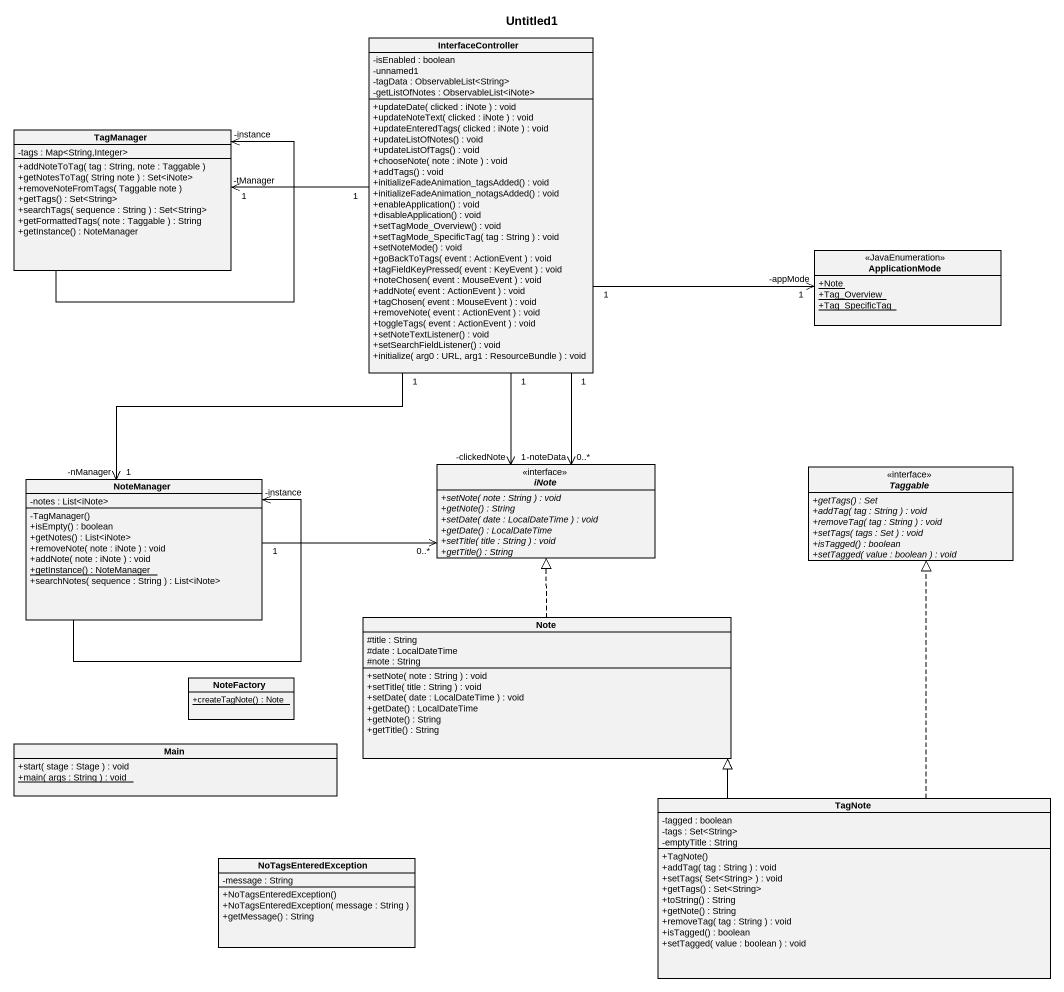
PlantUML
@startuml
title Untitled1
hide circle
hide empty members
skinparam classAttributeIconSize 0
class InterfaceController {
  -isEnabled : boolean
  -unnamed1
  -tagData : ObservableList<String>
  -getListOfNotes : ObservableList<iNote>
  +updateDate( clicked : iNote ) : void
  +updateNoteText( clicked : iNote ) : void
  +updateEnteredTags( clicked : iNote ) : void
  +updateListOfNotes() : void
  +updateListOfTags() : void
  +chooseNote( note : iNote ) : void
  +addTags() : void
  +initializeFadeAnimation_tagsAdded() : void
  +initializeFadeAnimation_notagsAdded() : void
  +enableApplication() : void
  +disableApplication() : void
  +setTagMode_Overview() : void
  +setTagMode_SpecificTag( tag : String ) : void
  +setNoteMode() : void
  +goBackToTags( event : ActionEvent ) : void
  +tagFieldKeyPressed( event : KeyEvent ) : void
  +noteChosen( event : MouseEvent ) : void
  +addNote( event : ActionEvent ) : void
  +tagChosen( event : MouseEvent ) : void
  +removeNote( event : ActionEvent ) : void
  +toggleTags( event : ActionEvent ) : void
  +setNoteTextListener() : void
  +setSearchFieldListener() : void
  +initialize( arg0 : URL, arg1 : ResourceBundle ) : void
}
class TagManager {
  -tags : Map<String,Integer>
  +addNoteToTag( tag : String, note : Taggable )
  +getNotesToTag( String note ) : Set<iNote>
  +removeNoteFromTags( Taggable note )
  +getTags() : Set<String>
  +searchTags( sequence : String ) : Set<String>
  +getFormattedTags( note : Taggable ) : String
  +getInstance() : NoteManager
}
class ApplicationMode <<JavaEnumeration>> {
  {static} +Note
  {static} +Tag_Overview
  {static} +Tag_SpecificTag
}
interface iNote {
  {abstract} +setNote( note : String ) : void
  {abstract} +getNote() : String
  {abstract} +setDate( date : LocalDateTime ) : void
  {abstract} +getDate() : LocalDateTime
  {abstract} +setTitle( title : String ) : void
  {abstract} +getTitle() : String
}
interface Taggable {
  {abstract} +getTags() : Set
  {abstract} +addTag( tag : String ) : void
  {abstract} +removeTag( tag : String ) : void
  {abstract} +setTags( tags : Set ) : void
  {abstract} +isTagged() : boolean
  {abstract} +setTagged( value : boolean ) : void
}
class NoteManager {
  -notes : List<iNote>
  -TagManager()
  +isEmpty() : boolean
  +getNotes() : List<iNote>
  +removeNote( note : iNote ) : void
  +addNote( note : iNote ) : void
  {static} +getInstance() : NoteManager
  +searchNotes( sequence : String ) : List<iNote>
}
class "Note" as Note_ {
  #title : String
  #date : LocalDateTime
  #note : String
  +setNote( note : String ) : void
  +setTitle( title : String ) : void
  +setDate( date : LocalDateTime ) : void
  +getDate() : LocalDateTime
  +getNote() : String
  +getTitle() : String
}
class NoteFactory {
  {static} +createTagNote() : Note
}
class Main {
  +start( stage : Stage ) : void
  {static} +main( args : String ) : void
}
class TagNote {
  -tagged : boolean
  -tags : Set<String>
  -emptyTitle : String
  +TagNote()
  +addTag( tag : String ) : void
  +setTags( Set<String> ) : void
  +getTags() : Set<String>
  +toString() : String
  +getNote() : String
  +removeTag( tag : String ) : void
  +isTagged() : boolean
  +setTagged( value : boolean ) : void
}
class NoTagsEnteredException {
  -message : String
  +NoTagsEnteredException()
  +NoTagsEnteredException( message : String )
  +getMessage() : String
}
InterfaceController "1" -left-> "-tManager\n1" TagManager
InterfaceController "1" -right-> "-appMode\n1" ApplicationMode
InterfaceController "1" --> "-noteData\n0..*" iNote
InterfaceController "1" --> "-clickedNote\n1" iNote
InterfaceController "1" --> "-nManager\n1" NoteManager
TagManager --> "-instance" TagManager
NoteManager "1" -right-> "0..*" iNote
NoteManager --> "-instance" NoteManager
Note_ .up.|> iNote
TagNote .up.|> Taggable
TagNote -up-|> Note_
@enduml
